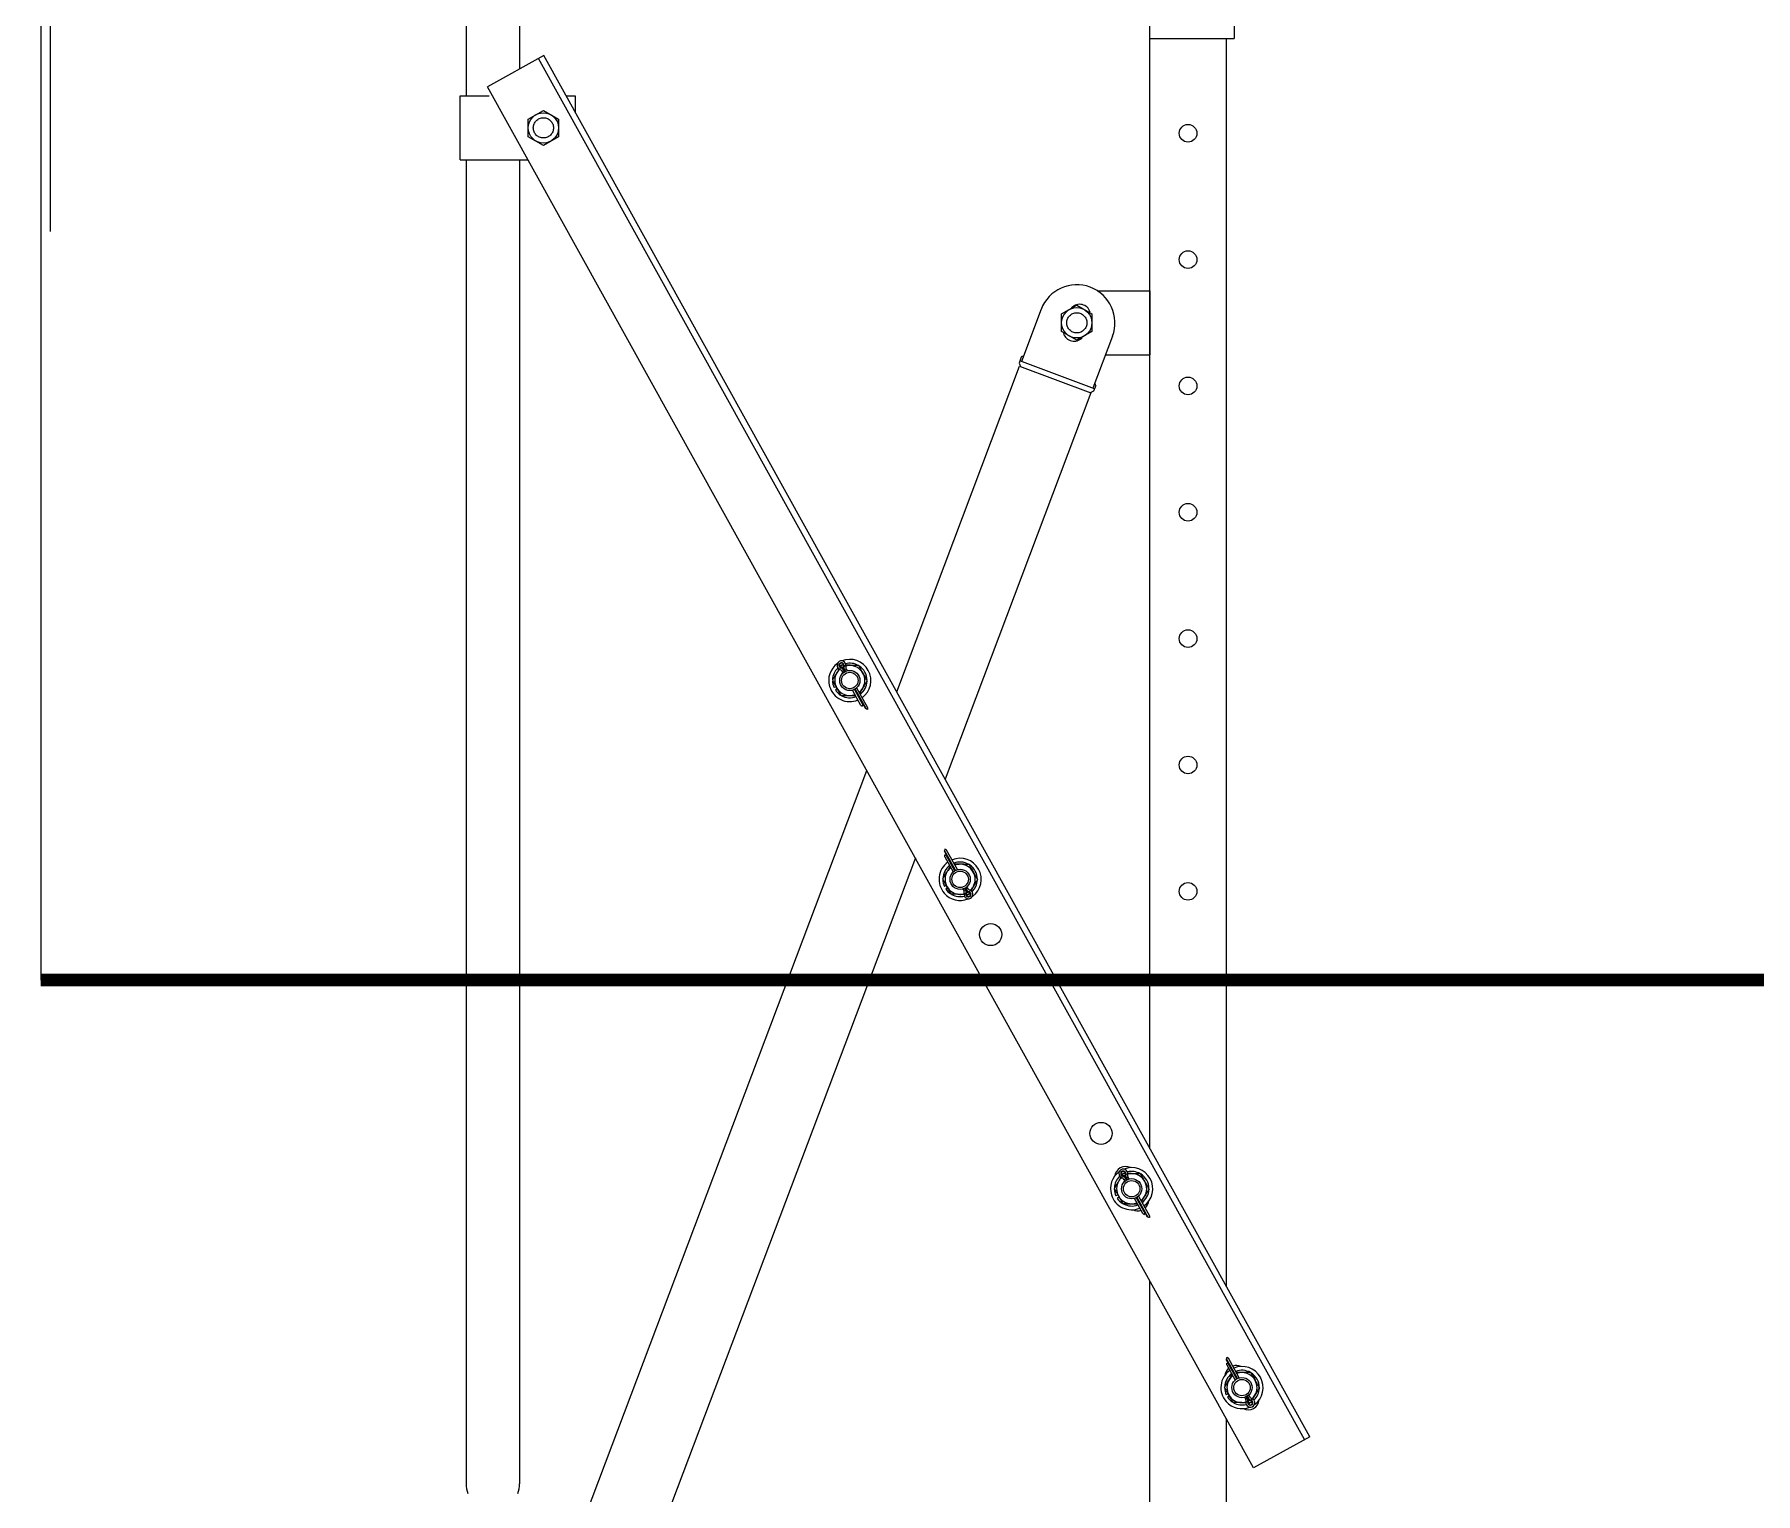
# Model space of a CAD drawing. Header units: millimetres. Extents: x -37020 to 35906, y -101 to 52234.
# Drawn here: x -342.292 to -340.93, y 320.716 to 321.871 of the extents above; entities that cross this region are included whole.
import ezdxf

# ---------------------------------------------------------------- set-up
doc = ezdxf.new("R2010")
doc.units = ezdxf.units.MM
for name, pattern in [('ACAD_ISO04W100', [30, 24, -3, 0, -3]), ('HIDDEN', [9.525, 6.35, -3.175]), ('TRAZO_Y_PUNTO2', [12.7, 6.35, -3.175, 0, -3.175])]:
    doc.linetypes.add(name, pattern=pattern)
doc.layers.add('Catenaria', color=2, linetype='Continuous')
doc.layers.add('ME-RIELES', color=240, linetype='TRAZO_Y_PUNTO2')

msp = doc.modelspace()

# ---------------------------------------------------------------- linework, layer by layer
at = {"color": 8, "linetype": 'Continuous', "lineweight": 15}
for p, q in [((-341.9499, 322.8607), (-341.9499, 321.8229)), ((-341.9077, 322.8607), (-341.9077, 321.8442)), ((-341.4089, 320.9895), (-341.4089, 322.2432)), ((-341.3423, 321.8809), (-341.3423, 321.8682)), ((-341.4088, 321.8682), (-341.3423, 321.8682)), ((-341.3486, 321.8682), (-341.3486, 320.8808)), ((-341.2867, 320.7592), (-341.8927, 321.8525)), ((-341.2825, 320.7615), (-341.8885, 321.8548)), ((-341.3269, 320.7369), (-341.933, 321.8301)), ((-341.9548, 321.8229), (-341.9318, 321.8229)), ((-341.9548, 321.7721), (-341.9548, 321.8229)), ((-341.8708, 321.8229), (-341.8638, 321.8229)), ((-341.8638, 321.8229), (-341.8638, 321.8101)), ((-341.9008, 321.8044), (-341.8888, 321.8113)), ((-341.9008, 321.7905), (-341.9008, 321.8044)), ((-341.8888, 321.8113), (-341.8768, 321.8044)), ((-341.8768, 321.8044), (-341.8768, 321.7905)), ((-341.8888, 321.7836), (-341.9008, 321.7905)), ((-341.8768, 321.7905), (-341.8888, 321.7836)), ((-341.9548, 321.7721), (-341.9008, 321.7721)), ((-341.9499, 321.7721), (-341.9499, 320.7243)), ((-341.9077, 321.7721), (-341.9077, 320.7243)), ((-341.4506, 321.6686), (-341.4089, 321.6686)), ((-341.4089, 321.6686), (-341.4089, 321.6178)), ((-341.495, 321.6539), (-341.5106, 321.6127)), ((-341.4788, 321.6502), (-341.4668, 321.6571)), ((-341.4668, 321.6571), (-341.4548, 321.6502)), ((-341.4788, 321.6363), (-341.4788, 321.6502)), ((-341.4548, 321.6502), (-341.4548, 321.6363)), ((-341.4668, 321.6294), (-341.4788, 321.6363)), ((-341.4548, 321.6363), (-341.4668, 321.6294)), ((-341.4386, 321.6326), (-341.4542, 321.5914)), ((-341.5108, 321.616), (-341.5125, 321.6113)), ((-341.5125, 321.6113), (-341.5114, 321.6087)), ((-341.4529, 321.5909), (-341.5118, 321.6132)), ((-341.5092, 321.6165), (-341.5095, 321.6166)), ((-341.4442, 321.6178), (-341.4089, 321.6178)), ((-341.6093, 321.3511), (-341.512, 321.609)), ((-341.512, 321.609), (-341.4556, 321.5877)), ((-341.4556, 321.5877), (-341.571, 321.2819)), ((-341.4536, 321.5891), (-341.4562, 321.5879)), ((-341.4518, 321.5937), (-341.4536, 321.5891)), ((-341.4527, 321.5952), (-341.4524, 321.595)), ((-341.6544, 321.3712), (-341.6535, 321.3718)), ((-341.6542, 321.3689), (-341.6541, 321.3692)), ((-341.6542, 321.3688), (-341.6542, 321.3689)), ((-341.6541, 321.3692), (-341.6539, 321.3696)), ((-341.653, 321.3722), (-341.6539, 321.3707)), ((-341.6539, 321.3696), (-341.6537, 321.3702)), ((-341.6537, 321.3703), (-341.6536, 321.3704)), ((-341.6537, 321.3702), (-341.6537, 321.3703)), ((-341.6537, 321.3703), (-341.6537, 321.3703)), ((-341.6536, 321.3704), (-341.6536, 321.3705)), ((-341.6536, 321.3705), (-341.6536, 321.3705)), ((-341.6536, 321.3705), (-341.6536, 321.3705)), ((-341.6536, 321.3705), (-341.6536, 321.3705)), ((-341.6536, 321.3704), (-341.6536, 321.3704)), ((-341.6535, 321.3718), (-341.6534, 321.3719)), ((-341.6521, 321.3706), (-341.6528, 321.3702)), ((-341.6527, 321.3723), (-341.6515, 321.3728)), ((-341.6524, 321.3673), (-341.6511, 321.368)), ((-341.6518, 321.3661), (-341.6524, 321.3673)), ((-341.6515, 321.3709), (-341.6521, 321.3706)), ((-341.6515, 321.3728), (-341.6515, 321.3729)), ((-341.6513, 321.3718), (-341.6514, 321.3718)), ((-341.6514, 321.3718), (-341.6514, 321.3718)), ((-341.6513, 321.3717), (-341.6513, 321.3718)), ((-341.6512, 321.3717), (-341.6513, 321.3717)), ((-341.6513, 321.3717), (-341.6513, 321.3717)), ((-341.6511, 321.3717), (-341.6512, 321.3717)), ((-341.651, 321.3717), (-341.6511, 321.3717)), ((-341.6511, 321.3717), (-341.6511, 321.3717)), ((-341.6511, 321.368), (-341.6508, 321.3682)), ((-341.6511, 321.368), (-341.6506, 321.367)), ((-341.6504, 321.3716), (-341.651, 321.3717)), ((-341.6505, 321.3684), (-341.6508, 321.3682)), ((-341.6508, 321.3682), (-341.6502, 321.3671)), ((-341.6508, 321.3682), (-341.6502, 321.3671)), ((-341.6492, 321.3691), (-341.6505, 321.3684)), ((-341.6505, 321.3684), (-341.6499, 321.3673)), ((-341.65, 321.3715), (-341.6504, 321.3716)), ((-341.6497, 321.3714), (-341.65, 321.3715)), ((-341.6496, 321.3714), (-341.6497, 321.3714)), ((-341.6492, 321.3691), (-341.6485, 321.3679)), ((-341.6572, 321.3552), (-341.6588, 321.3545)), ((-341.6563, 321.3536), (-341.6578, 321.3526)), ((-341.6376, 321.3404), (-341.6442, 321.3524)), ((-341.6428, 321.353), (-341.6361, 321.3408)), ((-341.6425, 321.3532), (-341.634, 321.3378)), ((-341.6425, 321.3532), (-341.6359, 321.3413)), ((-341.6422, 321.3533), (-341.6335, 321.3376)), ((-341.641, 321.3542), (-341.6324, 321.3387)), ((-341.6376, 321.3404), (-341.6375, 321.3404)), ((-341.6375, 321.3404), (-341.6373, 321.3403)), ((-341.6373, 321.3403), (-341.6371, 321.3401)), ((-341.6371, 321.3401), (-341.6367, 321.3399)), ((-341.6367, 321.3399), (-341.6363, 321.3397)), ((-341.6363, 321.3397), (-341.6362, 321.34)), ((-341.6362, 321.34), (-341.6361, 321.3404)), ((-341.6361, 321.3408), (-341.636, 321.3409)), ((-341.6361, 321.3404), (-341.6361, 321.3408)), ((-341.636, 321.3412), (-341.636, 321.3413)), ((-341.636, 321.3413), (-341.6359, 321.3413)), ((-341.636, 321.3411), (-341.636, 321.3412)), ((-341.636, 321.3412), (-341.636, 321.3412)), ((-341.636, 321.341), (-341.636, 321.3411)), ((-341.636, 321.3409), (-341.636, 321.341)), ((-341.636, 321.341), (-341.636, 321.341)), ((-341.6359, 321.3413), (-341.6359, 321.3413)), ((-341.6359, 321.3413), (-341.6359, 321.3413)), ((-341.6339, 321.3378), (-341.634, 321.3378)), ((-341.634, 321.3378), (-341.634, 321.3378)), ((-341.634, 321.3378), (-341.634, 321.3378)), ((-341.6338, 321.3378), (-341.6339, 321.3378)), ((-341.6339, 321.3378), (-341.6339, 321.3378)), ((-341.6337, 321.3377), (-341.6338, 321.3378)), ((-341.6338, 321.3378), (-341.6338, 321.3378)), ((-341.6336, 321.3377), (-341.6337, 321.3377)), ((-341.6335, 321.3376), (-341.6336, 321.3377)), ((-341.6336, 321.3377), (-341.6336, 321.3377)), ((-341.6331, 321.3375), (-341.6335, 321.3376)), ((-341.6327, 321.3374), (-341.6331, 321.3375)), ((-341.6324, 321.3372), (-341.6327, 321.3374)), ((-341.6324, 321.3387), (-341.6324, 321.3387)), ((-341.6324, 321.3387), (-341.6324, 321.3385)), ((-341.6324, 321.3385), (-341.6324, 321.3382)), ((-341.6324, 321.3382), (-341.6324, 321.3377)), ((-341.6324, 321.3377), (-341.6324, 321.3372)), ((-341.8767, 320.6431), (-341.6329, 321.2888)), ((-341.5945, 321.2196), (-341.8203, 320.6218)), ((-341.5714, 321.2251), (-341.5715, 321.2251)), ((-341.5715, 321.2251), (-341.5715, 321.2251)), ((-341.5715, 321.2251), (-341.5715, 321.225)), ((-341.563, 321.2097), (-341.5715, 321.225)), ((-341.5715, 321.225), (-341.5715, 321.225)), ((-341.5713, 321.226), (-341.5714, 321.2256)), ((-341.5714, 321.2256), (-341.5714, 321.2255)), ((-341.5627, 321.2099), (-341.5714, 321.2256)), ((-341.5714, 321.2255), (-341.5714, 321.2254)), ((-341.5714, 321.2254), (-341.5714, 321.2253)), ((-341.5714, 321.2253), (-341.5714, 321.2253)), ((-341.5714, 321.2253), (-341.5714, 321.2252)), ((-341.5714, 321.2252), (-341.5714, 321.2251)), ((-341.5712, 321.2264), (-341.5713, 321.226)), ((-341.5711, 321.2267), (-341.5712, 321.2264)), ((-341.5712, 321.2209), (-341.5711, 321.2212)), ((-341.5712, 321.2207), (-341.5712, 321.2209)), ((-341.5712, 321.2206), (-341.5712, 321.2207)), ((-341.5712, 321.2206), (-341.5645, 321.2086)), ((-341.5707, 321.2264), (-341.5711, 321.2267)), ((-341.5711, 321.2216), (-341.5711, 321.2221)), ((-341.5711, 321.2221), (-341.5708, 321.222)), ((-341.5711, 321.2212), (-341.5711, 321.2216)), ((-341.5708, 321.222), (-341.5704, 321.2219)), ((-341.5703, 321.2262), (-341.5707, 321.2264)), ((-341.5704, 321.2219), (-341.5701, 321.2217)), ((-341.5701, 321.2261), (-341.5703, 321.2262)), ((-341.5699, 321.226), (-341.5701, 321.2261)), ((-341.5701, 321.2217), (-341.57, 321.2217)), ((-341.5633, 321.2095), (-341.5701, 321.2217)), ((-341.57, 321.2217), (-341.5699, 321.2217)), ((-341.5699, 321.2259), (-341.5699, 321.226)), ((-341.5613, 321.2104), (-341.5699, 321.2259)), ((-341.5699, 321.2217), (-341.5698, 321.2216)), ((-341.5698, 321.2216), (-341.5698, 321.2216)), ((-341.5698, 321.2216), (-341.5697, 321.2216)), ((-341.5697, 321.2216), (-341.5696, 321.2216)), ((-341.5696, 321.2216), (-341.5696, 321.2215)), ((-341.5696, 321.2215), (-341.5696, 321.2215)), ((-341.5696, 321.2215), (-341.5695, 321.2215)), ((-341.563, 321.2097), (-341.5695, 321.2215)), ((-341.5695, 321.2215), (-341.5695, 321.2215)), ((-341.57, 321.1978), (-341.5716, 321.197)), ((-341.5691, 321.1961), (-341.5705, 321.1952)), ((-341.5569, 321.195), (-341.5563, 321.1938)), ((-341.5563, 321.1938), (-341.555, 321.1945)), ((-341.5559, 321.1915), (-341.5558, 321.1915)), ((-341.5558, 321.1915), (-341.5555, 321.1914)), ((-341.555, 321.1945), (-341.5555, 321.1956)), ((-341.5555, 321.1914), (-341.555, 321.1913)), ((-341.5546, 321.1947), (-341.5552, 321.1957)), ((-341.5547, 321.1947), (-341.5552, 321.1957)), ((-341.555, 321.1945), (-341.5547, 321.1947)), ((-341.555, 321.1913), (-341.5545, 321.1912)), ((-341.5543, 321.1949), (-341.5549, 321.1959)), ((-341.5543, 321.1949), (-341.5546, 321.1947)), ((-341.5545, 321.1912), (-341.5544, 321.1912)), ((-341.5544, 321.1912), (-341.5543, 321.1911)), ((-341.553, 321.1956), (-341.5543, 321.1949)), ((-341.5543, 321.1911), (-341.5543, 321.1911)), ((-341.5543, 321.1911), (-341.5542, 321.1911)), ((-341.5542, 321.1911), (-341.5542, 321.1911)), ((-341.5542, 321.1911), (-341.5541, 321.1911)), ((-341.5541, 321.1911), (-341.5541, 321.1911)), ((-341.5541, 321.1911), (-341.5541, 321.1911)), ((-341.5524, 321.1907), (-341.5541, 321.1907)), ((-341.5533, 321.1923), (-341.554, 321.192)), ((-341.554, 321.19), (-341.553, 321.1905)), ((-341.553, 321.1956), (-341.5537, 321.1968)), ((-341.5527, 321.1927), (-341.5533, 321.1923)), ((-341.553, 321.1905), (-341.5528, 321.1905)), ((-341.5522, 321.1909), (-341.5511, 321.1916)), ((-341.5518, 321.1925), (-341.5519, 321.1924)), ((-341.5519, 321.1924), (-341.5519, 321.1924)), ((-341.5519, 321.1924), (-341.5519, 321.1924)), ((-341.5519, 321.1924), (-341.5519, 321.1923)), ((-341.5519, 321.1923), (-341.5519, 321.1923)), ((-341.5516, 321.1932), (-341.5518, 321.1927)), ((-341.5518, 321.1927), (-341.5518, 321.1926)), ((-341.5518, 321.1926), (-341.5518, 321.1925)), ((-341.5518, 321.1925), (-341.5518, 321.1925)), ((-341.5514, 321.1937), (-341.5516, 321.1932)), ((-341.5513, 321.194), (-341.5514, 321.1937)), ((-341.5513, 321.1941), (-341.5513, 321.194)), ((-341.5511, 321.1916), (-341.5511, 321.1916)), ((-341.4314, 320.9689), (-341.4305, 320.9695)), ((-341.4312, 320.9666), (-341.4311, 320.9669)), ((-341.4312, 320.9665), (-341.4312, 320.9666)), ((-341.4311, 320.9669), (-341.4309, 320.9673)), ((-341.43, 320.9699), (-341.4309, 320.9684)), ((-341.4309, 320.9673), (-341.4307, 320.9679)), ((-341.4307, 320.9679), (-341.4306, 320.968)), ((-341.4307, 320.9679), (-341.4307, 320.9679)), ((-341.4306, 320.9681), (-341.4306, 320.9682)), ((-341.4306, 320.9682), (-341.4306, 320.9682)), ((-341.4306, 320.9682), (-341.4306, 320.9682)), ((-341.4306, 320.9682), (-341.4306, 320.9682)), ((-341.4306, 320.968), (-341.4306, 320.9681)), ((-341.4306, 320.9681), (-341.4306, 320.9681)), ((-341.4305, 320.9695), (-341.4304, 320.9696)), ((-341.4291, 320.9682), (-341.4298, 320.9679)), ((-341.4297, 320.97), (-341.4285, 320.9705)), ((-341.4294, 320.965), (-341.4281, 320.9657)), ((-341.4287, 320.9637), (-341.4294, 320.965)), ((-341.4285, 320.9686), (-341.4291, 320.9682)), ((-341.4285, 320.9705), (-341.4285, 320.9705)), ((-341.4283, 320.9694), (-341.4284, 320.9694)), ((-341.4282, 320.9694), (-341.4283, 320.9694)), ((-341.4283, 320.9694), (-341.4283, 320.9694)), ((-341.4283, 320.9694), (-341.4283, 320.9694)), ((-341.4281, 320.9694), (-341.4282, 320.9694)), ((-341.4282, 320.9694), (-341.4282, 320.9694)), ((-341.428, 320.9694), (-341.4281, 320.9694)), ((-341.4281, 320.9694), (-341.4281, 320.9694)), ((-341.4281, 320.9657), (-341.4278, 320.9659)), ((-341.4281, 320.9657), (-341.4275, 320.9646)), ((-341.4274, 320.9692), (-341.428, 320.9694)), ((-341.4275, 320.966), (-341.4278, 320.9659)), ((-341.4278, 320.9659), (-341.4272, 320.9648)), ((-341.4278, 320.9659), (-341.4272, 320.9648)), ((-341.4262, 320.9668), (-341.4275, 320.966)), ((-341.4275, 320.966), (-341.4269, 320.965)), ((-341.427, 320.9691), (-341.4274, 320.9692)), ((-341.4266, 320.9691), (-341.427, 320.9691)), ((-341.4265, 320.9691), (-341.4266, 320.9691)), ((-341.4262, 320.9668), (-341.4255, 320.9655)), ((-341.4342, 320.9529), (-341.4358, 320.9521)), ((-341.4333, 320.9512), (-341.4348, 320.9503)), ((-341.4145, 320.9381), (-341.4212, 320.9501)), ((-341.4198, 320.9507), (-341.413, 320.9385)), ((-341.4195, 320.9508), (-341.411, 320.9355)), ((-341.4195, 320.9508), (-341.4129, 320.939)), ((-341.4192, 320.951), (-341.4105, 320.9353)), ((-341.418, 320.9519), (-341.4094, 320.9364)), ((-341.4145, 320.9381), (-341.4145, 320.9381)), ((-341.4145, 320.9381), (-341.4143, 320.938)), ((-341.4143, 320.938), (-341.4141, 320.9378)), ((-341.4141, 320.9378), (-341.4137, 320.9376)), ((-341.4137, 320.9376), (-341.4133, 320.9373)), ((-341.4133, 320.9373), (-341.4132, 320.9377)), ((-341.4132, 320.9377), (-341.4131, 320.9381)), ((-341.4131, 320.9381), (-341.413, 320.9385)), ((-341.413, 320.9388), (-341.413, 320.9389)), ((-341.413, 320.9389), (-341.4129, 320.9389)), ((-341.413, 320.9387), (-341.413, 320.9388)), ((-341.413, 320.9388), (-341.413, 320.9388)), ((-341.413, 320.9386), (-341.413, 320.9387)), ((-341.413, 320.9385), (-341.413, 320.9386)), ((-341.413, 320.9385), (-341.413, 320.9385)), ((-341.4129, 320.9389), (-341.4129, 320.939)), ((-341.4129, 320.939), (-341.4129, 320.939)), ((-341.4129, 320.939), (-341.4129, 320.939)), ((-341.4109, 320.9355), (-341.411, 320.9355)), ((-341.411, 320.9355), (-341.411, 320.9355)), ((-341.411, 320.9355), (-341.411, 320.9355)), ((-341.4108, 320.9355), (-341.4109, 320.9355)), ((-341.4109, 320.9355), (-341.4109, 320.9355)), ((-341.4108, 320.9354), (-341.4108, 320.9355)), ((-341.4107, 320.9354), (-341.4108, 320.9354)), ((-341.4106, 320.9354), (-341.4107, 320.9354)), ((-341.4105, 320.9353), (-341.4106, 320.9354)), ((-341.4105, 320.9353), (-341.4105, 320.9353)), ((-341.4101, 320.9352), (-341.4105, 320.9353)), ((-341.4097, 320.935), (-341.4101, 320.9352)), ((-341.4094, 320.9349), (-341.4097, 320.935)), ((-341.4094, 320.9364), (-341.4094, 320.9363)), ((-341.4094, 320.9363), (-341.4094, 320.9361)), ((-341.4094, 320.9361), (-341.4094, 320.9358)), ((-341.4094, 320.9358), (-341.4094, 320.9354)), ((-341.4094, 320.9354), (-341.4094, 320.9349)), ((-341.4089, 319.9812), (-341.4089, 320.8848)), ((-341.34, 320.8074), (-341.3485, 320.8227)), ((-341.3484, 320.8227), (-341.3485, 320.8227)), ((-341.3485, 320.8227), (-341.3485, 320.8227)), ((-341.3483, 320.8232), (-341.3484, 320.8232)), ((-341.3484, 320.8232), (-341.3484, 320.8231)), ((-341.3484, 320.8231), (-341.3484, 320.823)), ((-341.3484, 320.823), (-341.3484, 320.8229)), ((-341.3484, 320.8229), (-341.3484, 320.8229)), ((-341.3484, 320.8229), (-341.3484, 320.8228)), ((-341.3484, 320.8228), (-341.3484, 320.8228)), ((-341.3484, 320.8228), (-341.3484, 320.8227)), ((-341.3482, 320.824), (-341.3483, 320.8237)), ((-341.3483, 320.8237), (-341.3483, 320.8232)), ((-341.3396, 320.8076), (-341.3483, 320.8232)), ((-341.3481, 320.8244), (-341.3482, 320.824)), ((-341.3477, 320.8241), (-341.3481, 320.8244)), ((-341.3473, 320.8239), (-341.3477, 320.8241)), ((-341.3471, 320.8237), (-341.3473, 320.8239)), ((-341.3469, 320.8236), (-341.3471, 320.8237)), ((-341.3468, 320.8236), (-341.3469, 320.8236)), ((-341.3382, 320.8081), (-341.3468, 320.8236)), ((-341.3481, 320.8193), (-341.3481, 320.8198)), ((-341.3481, 320.8198), (-341.3478, 320.8197)), ((-341.3481, 320.8189), (-341.3481, 320.8193)), ((-341.3481, 320.8186), (-341.3481, 320.8189)), ((-341.3481, 320.8184), (-341.3481, 320.8186)), ((-341.3481, 320.8183), (-341.3481, 320.8184)), ((-341.3481, 320.8183), (-341.3415, 320.8063)), ((-341.3478, 320.8197), (-341.3474, 320.8195)), ((-341.3474, 320.8195), (-341.347, 320.8194)), ((-341.347, 320.8194), (-341.347, 320.8194)), ((-341.347, 320.8194), (-341.3469, 320.8193)), ((-341.3403, 320.8072), (-341.347, 320.8194)), ((-341.3469, 320.8193), (-341.3468, 320.8193)), ((-341.3468, 320.8193), (-341.3467, 320.8193)), ((-341.3467, 320.8193), (-341.3467, 320.8193)), ((-341.3467, 320.8193), (-341.3466, 320.8192)), ((-341.3466, 320.8192), (-341.3466, 320.8192)), ((-341.3466, 320.8192), (-341.3465, 320.8192)), ((-341.34, 320.8074), (-341.3465, 320.8192)), ((-341.3465, 320.8192), (-341.3465, 320.8192)), ((-341.3465, 320.8192), (-341.3465, 320.8192)), ((-341.347, 320.7954), (-341.3486, 320.7947)), ((-341.33, 320.7933), (-341.3307, 320.7945)), ((-341.3461, 320.7938), (-341.3475, 320.7928)), ((-341.3339, 320.7927), (-341.3333, 320.7915)), ((-341.3333, 320.7915), (-341.332, 320.7922)), ((-341.3329, 320.7892), (-341.3328, 320.7891)), ((-341.3328, 320.7891), (-341.3325, 320.7891)), ((-341.332, 320.7922), (-341.3325, 320.7932)), ((-341.3325, 320.7891), (-341.332, 320.789)), ((-341.3316, 320.7924), (-341.3322, 320.7934)), ((-341.3316, 320.7924), (-341.3322, 320.7934)), ((-341.332, 320.7922), (-341.3316, 320.7924)), ((-341.332, 320.789), (-341.3314, 320.7889)), ((-341.3313, 320.7925), (-341.3319, 320.7936)), ((-341.3313, 320.7925), (-341.3316, 320.7924)), ((-341.3314, 320.7889), (-341.3314, 320.7888)), ((-341.3314, 320.7888), (-341.3313, 320.7888)), ((-341.33, 320.7933), (-341.3313, 320.7925)), ((-341.3313, 320.7888), (-341.3313, 320.7888)), ((-341.3313, 320.7888), (-341.3312, 320.7888)), ((-341.3312, 320.7888), (-341.3312, 320.7888)), ((-341.3312, 320.7888), (-341.3311, 320.7888)), ((-341.3311, 320.7888), (-341.3311, 320.7888)), ((-341.3311, 320.7888), (-341.3311, 320.7888)), ((-341.3294, 320.7884), (-341.3311, 320.7884)), ((-341.3303, 320.79), (-341.331, 320.7896)), ((-341.331, 320.7877), (-341.3299, 320.7881)), ((-341.3297, 320.7904), (-341.3303, 320.79)), ((-341.3299, 320.7881), (-341.3298, 320.7882)), ((-341.3292, 320.7886), (-341.3281, 320.7893)), ((-341.3288, 320.7901), (-341.3289, 320.7901)), ((-341.3289, 320.7901), (-341.3289, 320.79)), ((-341.3289, 320.79), (-341.3289, 320.79)), ((-341.3289, 320.79), (-341.3289, 320.79)), ((-341.3286, 320.7909), (-341.3288, 320.7903)), ((-341.3288, 320.7903), (-341.3288, 320.7903)), ((-341.3288, 320.7903), (-341.3288, 320.7902)), ((-341.3288, 320.7902), (-341.3288, 320.7902)), ((-341.3288, 320.7902), (-341.3288, 320.7901)), ((-341.3284, 320.7913), (-341.3286, 320.7909)), ((-341.3283, 320.7916), (-341.3284, 320.7913)), ((-341.3282, 320.7917), (-341.3283, 320.7916)), ((-341.3281, 320.7893), (-341.328, 320.7893)), ((-341.3486, 320.776), (-341.3486, 319.9812)), ((-341.2825, 320.7615), (-341.3269, 320.7369))]:
    msp.add_line(p, q, dxfattribs=at)
at = {"color": 8, "linetype": 'ACAD_ISO04W100', "ltscale": 10}
msp.add_line((-342.2788, 321.7155), (-342.2788, 322.3155), dxfattribs=at)
at = {"color": 8}
msp.add_line((-341.8885, 321.8548), (-341.933, 321.8301), dxfattribs=at)
at = {"color": 8, "linetype": 'Continuous', "lineweight": 15}
for centre, radius in [((-341.8888, 321.7975), 0.012), ((-341.3788, 321.7932), 0.007), ((-341.3788, 321.6932), 0.007), ((-341.4668, 321.6432), 0.012), ((-341.3788, 321.5932), 0.007), ((-341.3788, 321.4932), 0.007), ((-341.3788, 321.3932), 0.007), ((-341.6464, 321.3601), 0.008), ((-341.6464, 321.3601), 0.0065), ((-341.3788, 321.2932), 0.007), ((-341.5591, 321.2027), 0.008), ((-341.5591, 321.2027), 0.0065), ((-341.3788, 321.1932), 0.007), ((-341.5349, 321.159), 0.00875), ((-341.4476, 321.0016), 0.00875), ((-341.4234, 320.9578), 0.008), ((-341.4234, 320.9578), 0.0065), ((-341.3361, 320.8004), 0.008), ((-341.3361, 320.8004), 0.0065)]:
    msp.add_circle(centre, radius, dxfattribs=at)
at = {"color": 8, "linetype": 'HIDDEN'}
for centre in [(-341.8888, 321.7975), (-341.4668, 321.6432)]:
    msp.add_circle(centre, 0.008, dxfattribs=at)
at = {"color": 8}
msp.add_arc((-341.4668, 321.6432), 0.0302, 339.3154, 159.3154, dxfattribs=at)
at = {"color": 8, "linetype": 'Continuous', "lineweight": 15}
for centre, radius, start, end in [((-341.4646, 321.6491), 0.00875, 17.5129, 135.8556), ((-341.469, 321.6374), 0.00875, 197.5129, 316.9851), ((-341.5098, 321.6156), 0.001, 69.3154, 159.3154), ((-341.4528, 321.5941), 0.001, 339.3154, 69.3154), ((-341.6464, 321.3601), 0.0167, 125.9875, 196.7644), ((-341.6464, 321.3601), 0.0137, 133.7563, 177.2878), ((-341.6464, 321.3601), 0.0119, 149, 209), ((-341.6464, 321.3601), 0.0119, 132.7098, 149), ((-341.653, 321.3721), 0.00351, 29, 249.7336), ((-341.653, 321.3721), 0.00203, 348.2664, 249.7336), ((-341.653, 321.3721), 0.00167, 348.2664, 249.7336), ((-341.6554, 321.3657), 0.00336, 29, 69.7336), ((-341.6554, 321.3657), 0.00485, 29, 69.7336), ((-341.6554, 321.3657), 0.00521, 29, 69.7336), ((-341.6464, 321.3601), 0.0167, 305.3746, 112.0125), ((-341.6463, 321.3707), 0.00521, 168.2664, 209), ((-341.6463, 321.3707), 0.00485, 168.2664, 209), ((-341.653, 321.3721), 0.00351, 348.2664, 29), ((-341.6464, 321.3601), 0.0137, 59.9308, 104.2437), ((-341.6463, 321.3707), 0.00336, 168.2664, 209), ((-341.6464, 321.3601), 0.0119, 89, 105.2902), ((-341.6464, 321.3601), 0.0119, 29, 89), ((-341.6464, 321.3601), 0.0137, 0.0287, 58.4601), ((-341.6464, 321.3601), 0.0167, 196.7644, 292.6254), ((-341.6464, 321.3601), 0.0137, 180.4862, 204.5), ((-341.6464, 321.3601), 0.0137, 213.5, 237.8653), ((-341.6464, 321.3601), 0.0119, 209, 269), ((-341.6464, 321.3601), 0.0119, 307.9341, 329), ((-341.6464, 321.3601), 0.0137, 306.7588, 357.5024), ((-341.6464, 321.3601), 0.0119, 329, 29), ((-341.6464, 321.3601), 0.0137, 240.5777, 291.2412), ((-341.6464, 321.3601), 0.0119, 269, 290.0659), ((-341.5591, 321.2027), 0.0167, 125.3746, 221.2356), ((-341.5591, 321.2027), 0.0167, 305.9875, 112.6254), ((-341.5591, 321.2027), 0.0137, 60.4976, 111.2412), ((-341.5591, 321.2027), 0.0137, 126.7588, 177.4223), ((-341.5591, 321.2027), 0.0137, 180.1347, 204.5), ((-341.5591, 321.2027), 0.0119, 149, 209), ((-341.5591, 321.2027), 0.0119, 127.9341, 149), ((-341.5591, 321.2027), 0.0119, 89, 110.0659), ((-341.5591, 321.2027), 0.0119, 29, 89), ((-341.5591, 321.2027), 0.0137, 359.5399, 57.9713), ((-341.5591, 321.2027), 0.0119, 329, 29), ((-341.5591, 321.2027), 0.0167, 221.2356, 292.0125), ((-341.5591, 321.2027), 0.0137, 213.5, 237.5138), ((-341.5591, 321.2027), 0.0119, 209, 269), ((-341.5591, 321.2027), 0.0137, 240.7122, 284.2437), ((-341.5591, 321.2027), 0.0119, 269, 285.2902), ((-341.5592, 321.1922), 0.00336, 348.2664, 29), ((-341.5525, 321.1908), 0.00351, 168.2664, 29), ((-341.5592, 321.1922), 0.00485, 348.2664, 29), ((-341.5592, 321.1922), 0.00521, 348.2664, 29), ((-341.5501, 321.1972), 0.00521, 209, 249.7336), ((-341.5525, 321.1908), 0.00203, 168.2664, 69.7336), ((-341.5501, 321.1972), 0.00485, 209, 249.7336), ((-341.5525, 321.1908), 0.00167, 168.2664, 69.7336), ((-341.5501, 321.1972), 0.00336, 209, 249.7336), ((-341.5525, 321.1908), 0.00351, 29, 69.7336), ((-341.5591, 321.2027), 0.0119, 312.7098, 329), ((-341.5591, 321.2027), 0.0137, 313.7563, 358.0692), ((-341.4234, 320.9578), 0.0167, 125.9875, 196.7644), ((-341.4282, 320.9666), 0.00875, 64.2791, 173.7209), ((-341.43, 320.9698), 0.00351, 29, 249.7336), ((-341.43, 320.9698), 0.00203, 348.2664, 249.7336), ((-341.43, 320.9698), 0.00167, 348.2664, 249.7336), ((-341.4234, 320.9578), 0.0167, 305.3746, 112.0125), ((-341.43, 320.9698), 0.00351, 348.2664, 29), ((-341.4234, 320.9578), 0.0137, 59.9308, 104.2437), ((-341.4234, 320.9578), 0.0137, 180.4862, 204.5), ((-341.4234, 320.9578), 0.0137, 133.7563, 177.2878), ((-341.4234, 320.9578), 0.0119, 149, 209), ((-341.4234, 320.9578), 0.0119, 132.7098, 149), ((-341.4324, 320.9633), 0.00336, 29, 69.7336), ((-341.4324, 320.9633), 0.00485, 29, 69.7336), ((-341.4324, 320.9633), 0.00521, 29, 69.7336), ((-341.4233, 320.9684), 0.00521, 168.2664, 209), ((-341.4233, 320.9684), 0.00485, 168.2664, 209), ((-341.4233, 320.9684), 0.00336, 168.2664, 209), ((-341.4234, 320.9578), 0.0119, 89, 105.2902), ((-341.4234, 320.9578), 0.0119, 29, 89), ((-341.4234, 320.9578), 0.0137, 0.0287, 58.4601), ((-341.4234, 320.9578), 0.0119, 329, 29), ((-341.4234, 320.9578), 0.0167, 196.7644, 292.6254), ((-341.4234, 320.9578), 0.0137, 213.5, 237.8653), ((-341.4234, 320.9578), 0.0119, 209, 269), ((-341.4234, 320.9578), 0.0137, 240.5777, 291.2412), ((-341.4234, 320.9578), 0.0119, 269, 290.0659), ((-341.4234, 320.9578), 0.0119, 307.9341, 329), ((-341.4234, 320.9578), 0.0137, 306.7588, 357.5024), ((-341.4185, 320.9491), 0.00875, 311.2061, 353.7209), ((-341.4185, 320.9491), 0.00875, 244.2791, 286.7939), ((-341.3361, 320.8004), 0.0167, 125.3746, 221.2356), ((-341.3361, 320.8004), 0.0137, 126.7588, 177.4223), ((-341.3409, 320.8091), 0.00875, 131.2061, 173.7209), ((-341.3361, 320.8004), 0.0119, 127.9341, 149), ((-341.3409, 320.8091), 0.00875, 64.2791, 106.7939), ((-341.3361, 320.8004), 0.0167, 305.9875, 112.6254), ((-341.3361, 320.8004), 0.0137, 60.4976, 111.2412), ((-341.3361, 320.8004), 0.0119, 89, 110.0659), ((-341.3361, 320.8004), 0.0119, 29, 89), ((-341.3361, 320.8004), 0.0137, 359.5399, 57.9713), ((-341.3361, 320.8004), 0.0137, 180.1347, 204.5), ((-341.3361, 320.8004), 0.0119, 149, 209), ((-341.3361, 320.8004), 0.0119, 209, 269), ((-341.3361, 320.8004), 0.0119, 312.7098, 329), ((-341.3361, 320.8004), 0.0137, 313.7563, 358.0692), ((-341.3361, 320.8004), 0.0119, 329, 29), ((-341.3361, 320.8004), 0.0167, 221.2356, 292.0125), ((-341.3361, 320.8004), 0.0137, 213.5, 237.5138), ((-341.3361, 320.8004), 0.0137, 240.7122, 284.2437), ((-341.3361, 320.8004), 0.0119, 269, 285.2902), ((-341.3312, 320.7916), 0.00875, 244.2791, 353.7209), ((-341.3362, 320.7898), 0.00336, 348.2664, 29), ((-341.3295, 320.7884), 0.00351, 168.2664, 29), ((-341.3362, 320.7898), 0.00485, 348.2664, 29), ((-341.3271, 320.7949), 0.00521, 209, 249.7336), ((-341.3362, 320.7898), 0.00521, 348.2664, 29), ((-341.3295, 320.7884), 0.00203, 168.2664, 69.7336), ((-341.3271, 320.7949), 0.00485, 209, 249.7336), ((-341.3295, 320.7884), 0.00167, 168.2664, 69.7336), ((-341.3271, 320.7949), 0.00336, 209, 249.7336), ((-341.3295, 320.7884), 0.00351, 29, 69.7336), ((-341.9249, 320.7243), 0.025, 180, 198.3098), ((-341.9327, 320.7243), 0.025, 341.6902, 0)]:
    msp.add_arc(centre, radius, start, end, dxfattribs=at)
for points, knots in [([(-341.6566, 321.3663), (-341.6567, 321.3661), (-341.6572, 321.3653), (-341.6582, 321.3636), (-341.6593, 321.3618), (-341.6599, 321.3607), (-341.6601, 321.3604)], [0, 0, 0, 0, 0.066921, 0.435837, 0.815266, 1, 1, 1, 1]), ([(-341.6548, 321.3692), (-341.655, 321.369), (-341.6555, 321.368), (-341.6561, 321.367), (-341.6566, 321.3663)], [0, 0, 0, 0, 0.2287917, 1, 1, 1, 1]), ([(-341.6513, 321.3721), (-341.6515, 321.3722), (-341.6521, 321.3722), (-341.6527, 321.3722), (-341.653, 321.3722)], [0, 0, 0, 0, 0.32141, 1, 1, 1, 1]), ([(-341.6462, 321.3721), (-341.6471, 321.3721), (-341.6483, 321.3721), (-341.6494, 321.3721), (-341.6495, 321.3721)], [0, 0, 0, 0, 0.847161, 1, 1, 1, 1]), ([(-341.6393, 321.3719), (-341.6404, 321.372), (-341.6425, 321.372), (-341.6449, 321.372), (-341.6461, 321.3721), (-341.6462, 321.3721)], [0, 0, 0, 0, 0.4845457, 0.9867486, 1, 1, 1, 1]), ([(-341.6359, 321.3659), (-341.6364, 321.3668), (-341.6374, 321.3685), (-341.6385, 321.3705), (-341.6391, 321.3716), (-341.6393, 321.3719)], [0, 0, 0, 0, 0.406635, 0.827972, 1, 1, 1, 1]), ([(-341.6601, 321.3604), (-341.6596, 321.3595), (-341.6585, 321.3575), (-341.6574, 321.3555), (-341.6568, 321.3544), (-341.6568, 321.3544)], [0, 0, 0, 0, 0.4845457, 0.9867481, 1, 1, 1, 1]), ([(-341.6568, 321.3544), (-341.6563, 321.3535), (-341.6554, 321.3518), (-341.6543, 321.3498), (-341.6536, 321.3487), (-341.6535, 321.3484)], [0, 0, 0, 0, 0.406636, 0.827972, 1, 1, 1, 1]), ([(-341.6362, 321.354), (-341.6362, 321.3539), (-341.6368, 321.353), (-341.6376, 321.3516), (-341.6383, 321.3504), (-341.6386, 321.3499)], [0, 0, 0, 0, 0.098345, 0.64049, 1, 1, 1, 1]), ([(-341.6326, 321.3599), (-341.6329, 321.3594), (-341.6336, 321.3582), (-341.6348, 321.3563), (-341.6357, 321.3548), (-341.6362, 321.354)], [0, 0, 0, 0, 0.265444, 0.628072, 1, 1, 1, 1]), ([(-341.6326, 321.3599), (-341.6331, 321.3608), (-341.6342, 321.3627), (-341.6353, 321.3648), (-341.6359, 321.3659), (-341.6359, 321.3659)], [0, 0, 0, 0, 0.484547, 0.986748, 1, 1, 1, 1]), ([(-341.6535, 321.3484), (-341.6524, 321.3483), (-341.6502, 321.3483), (-341.6478, 321.3483), (-341.6466, 321.3482), (-341.6466, 321.3482)], [0, 0, 0, 0, 0.484546, 0.986748, 1, 1, 1, 1]), ([(-341.6466, 321.3482), (-341.6456, 321.3482), (-341.644, 321.3482), (-341.6425, 321.3482), (-341.6418, 321.3482)], [0, 0, 0, 0, 0.597277, 1, 1, 1, 1]), ([(-341.5729, 321.203), (-341.5723, 321.2039), (-341.5712, 321.2057), (-341.57, 321.2078), (-341.5693, 321.2088), (-341.5693, 321.2089)], [0, 0, 0, 0, 0.484546, 0.986748, 1, 1, 1, 1]), ([(-341.5695, 321.1969), (-341.57, 321.1978), (-341.5709, 321.1995), (-341.572, 321.2015), (-341.5727, 321.2026), (-341.5729, 321.203)], [0, 0, 0, 0, 0.406636, 0.827972, 1, 1, 1, 1]), ([(-341.5693, 321.2089), (-341.5688, 321.2097), (-341.568, 321.2111), (-341.5672, 321.2124), (-341.5669, 321.2129)], [0, 0, 0, 0, 0.597277, 1, 1, 1, 1]), ([(-341.5589, 321.2146), (-341.5591, 321.2146), (-341.5601, 321.2146), (-341.5617, 321.2147), (-341.5631, 321.2147), (-341.5636, 321.2147)], [0, 0, 0, 0, 0.098345, 0.64049, 1, 1, 1, 1]), ([(-341.552, 321.2145), (-341.5526, 321.2145), (-341.554, 321.2145), (-341.5563, 321.2146), (-341.558, 321.2146), (-341.5589, 321.2146)], [0, 0, 0, 0, 0.265444, 0.628072, 1, 1, 1, 1]), ([(-341.552, 321.2145), (-341.5515, 321.2136), (-341.5504, 321.2117), (-341.5493, 321.2096), (-341.5487, 321.2085), (-341.5487, 321.2085)], [0, 0, 0, 0, 0.484547, 0.986748, 1, 1, 1, 1]), ([(-341.5487, 321.2085), (-341.5482, 321.2076), (-341.5473, 321.2059), (-341.5462, 321.2039), (-341.5455, 321.2028), (-341.5453, 321.2025)], [0, 0, 0, 0, 0.406635, 0.827972, 1, 1, 1, 1]), ([(-341.5662, 321.1909), (-341.5667, 321.1919), (-341.5678, 321.1938), (-341.5689, 321.1958), (-341.5695, 321.1969), (-341.5695, 321.1969)], [0, 0, 0, 0, 0.4845457, 0.9867481, 1, 1, 1, 1]), ([(-341.5593, 321.1908), (-341.5595, 321.1908), (-341.5605, 321.1908), (-341.5624, 321.1909), (-341.5645, 321.1909), (-341.5658, 321.1909), (-341.5662, 321.1909)], [0, 0, 0, 0, 0.066921, 0.435837, 0.815266, 1, 1, 1, 1]), ([(-341.5559, 321.1907), (-341.5562, 321.1908), (-341.5573, 321.1908), (-341.5584, 321.1908), (-341.5593, 321.1908)], [0, 0, 0, 0, 0.2287917, 1, 1, 1, 1]), ([(-341.5516, 321.1921), (-341.5517, 321.192), (-341.552, 321.1915), (-341.5522, 321.191), (-341.5524, 321.1907)], [0, 0, 0, 0, 0.32141, 1, 1, 1, 1]), ([(-341.5489, 321.1966), (-341.5494, 321.1957), (-341.55, 321.1948), (-341.5505, 321.1938), (-341.5506, 321.1937)], [0, 0, 0, 0, 0.847161, 1, 1, 1, 1]), ([(-341.5453, 321.2025), (-341.5459, 321.2016), (-341.547, 321.1997), (-341.5482, 321.1977), (-341.5489, 321.1966), (-341.5489, 321.1966)], [0, 0, 0, 0, 0.4845457, 0.9867486, 1, 1, 1, 1]), ([(-341.4336, 320.964), (-341.4336, 320.9638), (-341.4342, 320.9629), (-341.4352, 320.9613), (-341.4363, 320.9595), (-341.4369, 320.9584), (-341.4371, 320.9581)], [0, 0, 0, 0, 0.066921, 0.435837, 0.815266, 1, 1, 1, 1]), ([(-341.4371, 320.9581), (-341.4366, 320.9571), (-341.4355, 320.9552), (-341.4344, 320.9531), (-341.4338, 320.9521), (-341.4338, 320.952)], [0, 0, 0, 0, 0.4845457, 0.9867481, 1, 1, 1, 1]), ([(-341.4318, 320.9669), (-341.432, 320.9666), (-341.4325, 320.9657), (-341.4331, 320.9647), (-341.4336, 320.964)], [0, 0, 0, 0, 0.2287917, 1, 1, 1, 1]), ([(-341.4283, 320.9698), (-341.4285, 320.9698), (-341.4291, 320.9698), (-341.4297, 320.9698), (-341.43, 320.9699)], [0, 0, 0, 0, 0.32141, 1, 1, 1, 1]), ([(-341.4231, 320.9697), (-341.4241, 320.9698), (-341.4253, 320.9698), (-341.4264, 320.9698), (-341.4265, 320.9698)], [0, 0, 0, 0, 0.847161, 1, 1, 1, 1]), ([(-341.4163, 320.9696), (-341.4173, 320.9696), (-341.4195, 320.9697), (-341.4219, 320.9697), (-341.4231, 320.9697), (-341.4231, 320.9697)], [0, 0, 0, 0, 0.4845457, 0.9867486, 1, 1, 1, 1]), ([(-341.4129, 320.9636), (-341.4134, 320.9644), (-341.4144, 320.9662), (-341.4155, 320.9682), (-341.4161, 320.9693), (-341.4163, 320.9696)], [0, 0, 0, 0, 0.406635, 0.827972, 1, 1, 1, 1]), ([(-341.4096, 320.9576), (-341.4099, 320.9571), (-341.4106, 320.9559), (-341.4118, 320.9539), (-341.4127, 320.9524), (-341.4131, 320.9517)], [0, 0, 0, 0, 0.265444, 0.628072, 1, 1, 1, 1]), ([(-341.4096, 320.9576), (-341.4101, 320.9585), (-341.4112, 320.9604), (-341.4123, 320.9625), (-341.4129, 320.9636), (-341.4129, 320.9636)], [0, 0, 0, 0, 0.484547, 0.986748, 1, 1, 1, 1]), ([(-341.4338, 320.952), (-341.4333, 320.9512), (-341.4324, 320.9495), (-341.4313, 320.9475), (-341.4306, 320.9464), (-341.4304, 320.946)], [0, 0, 0, 0, 0.406636, 0.827972, 1, 1, 1, 1]), ([(-341.4304, 320.946), (-341.4294, 320.946), (-341.4272, 320.946), (-341.4248, 320.9459), (-341.4236, 320.9459), (-341.4236, 320.9459)], [0, 0, 0, 0, 0.484546, 0.986748, 1, 1, 1, 1]), ([(-341.4236, 320.9459), (-341.4226, 320.9459), (-341.421, 320.9459), (-341.4194, 320.9458), (-341.4188, 320.9458)], [0, 0, 0, 0, 0.597277, 1, 1, 1, 1]), ([(-341.4131, 320.9517), (-341.4132, 320.9516), (-341.4138, 320.9507), (-341.4146, 320.9493), (-341.4153, 320.9481), (-341.4156, 320.9476)], [0, 0, 0, 0, 0.098345, 0.64049, 1, 1, 1, 1]), ([(-341.3463, 320.8065), (-341.3458, 320.8074), (-341.345, 320.8087), (-341.3442, 320.8101), (-341.3439, 320.8106)], [0, 0, 0, 0, 0.597277, 1, 1, 1, 1]), ([(-341.3359, 320.8123), (-341.336, 320.8123), (-341.3371, 320.8123), (-341.3387, 320.8124), (-341.3401, 320.8124), (-341.3406, 320.8124)], [0, 0, 0, 0, 0.098345, 0.64049, 1, 1, 1, 1]), ([(-341.329, 320.8122), (-341.3296, 320.8122), (-341.331, 320.8122), (-341.3333, 320.8123), (-341.335, 320.8123), (-341.3359, 320.8123)], [0, 0, 0, 0, 0.265444, 0.628072, 1, 1, 1, 1]), ([(-341.329, 320.8122), (-341.3285, 320.8112), (-341.3274, 320.8093), (-341.3263, 320.8073), (-341.3257, 320.8062), (-341.3257, 320.8062)], [0, 0, 0, 0, 0.484547, 0.986748, 1, 1, 1, 1]), ([(-341.3498, 320.8006), (-341.3493, 320.8015), (-341.3482, 320.8034), (-341.3469, 320.8055), (-341.3463, 320.8065), (-341.3463, 320.8065)], [0, 0, 0, 0, 0.484546, 0.986748, 1, 1, 1, 1]), ([(-341.3465, 320.7946), (-341.347, 320.7955), (-341.3479, 320.7972), (-341.349, 320.7992), (-341.3497, 320.8003), (-341.3498, 320.8006)], [0, 0, 0, 0, 0.406636, 0.827972, 1, 1, 1, 1]), ([(-341.3432, 320.7886), (-341.3437, 320.7895), (-341.3448, 320.7914), (-341.3459, 320.7935), (-341.3465, 320.7946), (-341.3465, 320.7946)], [0, 0, 0, 0, 0.4845457, 0.9867481, 1, 1, 1, 1]), ([(-341.3259, 320.7943), (-341.3264, 320.7934), (-341.327, 320.7924), (-341.3275, 320.7915), (-341.3276, 320.7914)], [0, 0, 0, 0, 0.847161, 1, 1, 1, 1]), ([(-341.3223, 320.8002), (-341.3229, 320.7992), (-341.324, 320.7974), (-341.3252, 320.7953), (-341.3259, 320.7943), (-341.3259, 320.7943)], [0, 0, 0, 0, 0.4845457, 0.9867486, 1, 1, 1, 1]), ([(-341.3257, 320.8062), (-341.3252, 320.8053), (-341.3243, 320.8036), (-341.3231, 320.8016), (-341.3225, 320.8005), (-341.3223, 320.8002)], [0, 0, 0, 0, 0.406635, 0.827972, 1, 1, 1, 1]), ([(-341.3363, 320.7885), (-341.3365, 320.7885), (-341.3375, 320.7885), (-341.3394, 320.7885), (-341.3415, 320.7886), (-341.3428, 320.7886), (-341.3432, 320.7886)], [0, 0, 0, 0, 0.066921, 0.435837, 0.815266, 1, 1, 1, 1]), ([(-341.3329, 320.7884), (-341.3332, 320.7884), (-341.3343, 320.7884), (-341.3354, 320.7885), (-341.3363, 320.7885)], [0, 0, 0, 0, 0.2287917, 1, 1, 1, 1]), ([(-341.3286, 320.7898), (-341.3286, 320.7896), (-341.3289, 320.7892), (-341.3292, 320.7887), (-341.3294, 320.7884)], [0, 0, 0, 0, 0.32141, 1, 1, 1, 1])]:
    msp.add_open_spline(points, degree=3, knots=knots, dxfattribs=at)
at = {"layer": 'Catenaria', "linetype": 'Continuous'}
msp.add_line((-342.2865, 322.8635), (-342.2865, 321.123), dxfattribs=at)
at = {"layer": 'ME-RIELES', "color": 8, "ltscale": 0.1, "const_width": 0.01}
msp.add_lwpolyline([(-342.2865, 321.123), (59.3197, 321.1045)], dxfattribs=at)

doc.saveas('drawing.dxf')
